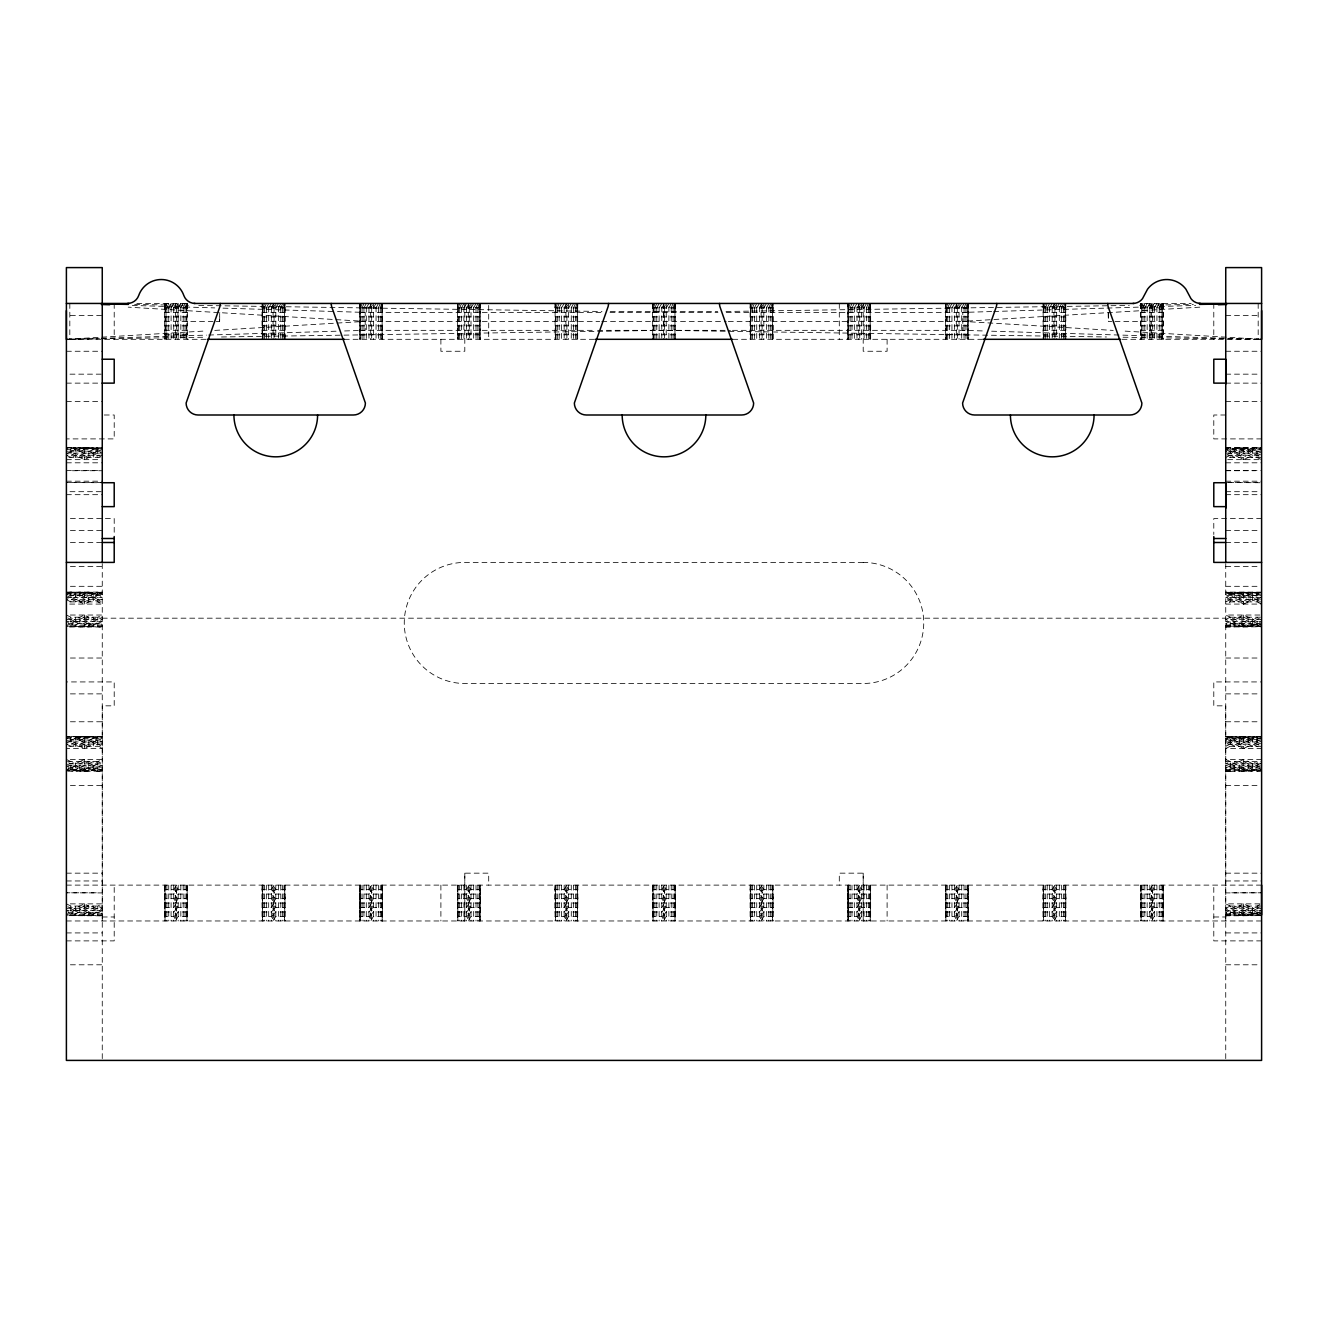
<?xml version="1.0" encoding="UTF-8"?>
<svg xmlns="http://www.w3.org/2000/svg" width="1328" height="1328" viewBox="0 0 1328 1328"><rect width="100%" height="100%" fill="white"/><g stroke="black" fill="none" stroke-linecap="round" stroke-linejoin="round"><path stroke-width="0.75" stroke-dasharray="5 3.75" d="M102.256 920.968L102.256 705.832L114.208 705.832L114.208 681.928L66.4 681.928M464.8 873.16L464.8 920.968L464.8 873.16L488.704 873.16L488.704 885.112M863.2 873.16L863.2 920.968L863.2 873.16L839.296 873.16L839.296 885.112M1225.744 920.968L1225.744 705.832L1213.792 705.832L1213.792 681.928L1261.6 681.928M216.265 321.376L219.635 321.376L219.701 313.408M219.635 321.376L219.784 312.412M187.397 307.93L164.523 307.93L164.689 303.448M187.231 307.93L187.397 303.448L186.916 307.93M285.005 307.93L262.131 307.93L262.297 303.448L262.297 339.304M284.839 307.93L285.005 303.448L285.005 339.304M359.739 303.448L359.739 339.304L359.905 303.448L359.739 307.93L382.613 307.93M382.464 307.93L382.613 303.448L382.613 339.304M479.259 307.93L480.072 303.448L480.055 307.93L457.347 307.93L457.513 303.448L457.513 339.304M577.829 307.93L554.955 307.93L555.121 303.448L555.121 339.304M577.68 307.93L577.829 303.448M675.437 307.93L652.563 307.93L652.729 303.448M675.271 307.93L675.437 303.448M773.045 307.93L750.171 307.93L750.337 303.448L750.337 339.304M772.879 307.93L773.045 303.448L773.045 339.304M847.779 303.448L847.779 339.304L847.928 303.448L847.779 307.93L870.653 307.93M870.487 307.93L870.653 303.448L870.653 339.304M967.299 307.93L968.112 303.448L968.095 307.93L945.387 307.93L945.553 303.448L945.387 339.304M1065.869 307.93L1042.995 307.93L1043.161 303.448L1043.144 339.304M1065.72 307.93L1065.869 303.448M1163.477 307.93L1140.603 307.93L1140.769 303.448M1163.311 307.93L1163.477 303.448L1162.996 307.93M164.523 307.93L165.004 303.448L165.004 339.304M164.523 889.594L165.004 885.112L165.004 920.968L164.523 889.594L173.736 889.594L176.458 891.088L173.736 894.076L164.523 894.076M187.397 898.558L186.916 920.968L186.916 885.112L187.397 898.558L178.184 898.558L175.462 897.064L178.184 894.076L187.397 894.076M262.131 307.93L262.612 303.448L262.612 339.304M284.524 307.93L284.839 304.942M262.131 889.594L262.612 885.112L262.612 920.968L262.131 889.594L271.344 889.594L274.066 891.088L271.344 894.076L262.131 894.076M285.005 898.558L284.524 920.968L284.524 885.112L285.005 898.558L275.792 898.558L273.07 897.064L275.792 894.076L285.005 894.076M382.132 307.93L382.447 304.942M359.739 889.594L360.22 885.112L360.22 920.968L359.739 889.594L368.952 889.594L371.674 891.088L368.952 894.076L359.739 894.076M382.613 898.558L382.132 920.968L382.132 885.112L382.613 898.558L373.4 898.558L370.678 897.064L373.4 894.076L382.613 894.076M457.347 307.93L457.828 303.448L457.828 339.304M479.74 307.93L480.055 304.942M457.347 889.594L457.828 885.112L457.828 920.968L457.347 889.594L466.56 889.594L469.282 891.088L466.56 894.076L457.347 894.076M480.221 898.558L479.74 920.968L479.74 885.112L480.221 898.558L471.008 898.558L468.286 897.064L471.008 894.076L480.221 894.076M554.955 307.93L555.436 303.448L555.436 339.304M577.348 307.93L577.663 304.942M554.955 889.594L555.436 885.112L555.436 920.968L554.955 889.594L564.168 889.594L566.89 891.088L564.168 894.076L554.955 894.076M577.829 898.558L577.348 920.968L577.348 885.112L577.829 898.558L568.616 898.558L565.894 897.064L568.616 894.076L577.829 894.076M652.563 307.93L653.044 303.448L653.044 339.304M674.956 307.93L675.271 304.942M652.563 889.594L653.044 885.112L653.044 920.968L652.563 889.594L661.776 889.594L664.498 891.088L661.776 894.076L652.563 894.076M675.437 898.558L674.956 920.968L674.956 885.112L675.437 898.558L666.224 898.558L663.502 897.064L666.224 894.076L675.437 894.076M750.171 307.93L750.652 303.448L750.652 339.304M772.564 307.93L772.879 304.942M750.171 889.594L750.652 885.112L750.652 920.968L750.171 889.594L759.384 889.594L762.106 891.088L759.384 894.076L750.171 894.076M773.045 898.558L772.564 920.968L772.564 885.112L773.045 898.558L763.832 898.558L761.11 897.064L763.832 894.076L773.045 894.076M870.172 307.93L870.487 304.942M847.779 889.594L848.26 885.112L848.26 920.968L847.779 889.594L856.992 889.594L859.714 891.088L856.992 894.076L847.779 894.076M870.653 898.558L870.172 920.968L870.172 885.112L870.653 898.558L861.44 898.558L858.718 897.064L861.44 894.076L870.653 894.076M945.387 307.93L945.868 303.448L945.868 339.304M967.78 307.93L968.095 304.942M945.387 889.594L945.868 885.112L945.868 920.968L945.387 889.594L954.6 889.594L957.322 891.088L954.6 894.076L945.387 894.076M968.261 898.558L967.78 920.968L967.78 885.112L968.261 898.558L959.048 898.558L956.326 897.064L959.048 894.076L968.261 894.076M1042.995 307.93L1043.476 303.448L1043.476 339.304M1065.388 307.93L1065.703 304.942M1042.995 889.594L1043.476 885.112L1043.476 920.968L1042.995 889.594L1052.208 889.594L1054.93 891.088L1052.208 894.076L1042.995 894.076M1065.869 898.558L1065.388 920.968L1065.388 885.112L1065.869 898.558L1056.656 898.558L1053.934 897.064L1056.656 894.076L1065.869 894.076M1140.603 307.93L1141.084 303.448L1191.166 303.448M1140.603 889.594L1141.084 885.112L1141.084 920.968L1140.603 889.594L1149.816 889.594L1152.538 891.088L1149.816 894.076L1140.603 894.076M1163.477 898.558L1162.996 920.968L1162.996 885.112L1163.477 898.558L1154.264 898.558L1151.542 897.064L1154.264 894.076L1163.477 894.076M164.689 307.93L165.485 303.448L165.485 339.304M186.435 307.93L187.248 303.448M262.28 307.93L263.093 303.448L263.093 339.304M284.043 307.93L284.856 303.448L284.856 339.304M381.651 307.93L382.464 303.448L382.464 339.304M457.496 307.93L458.309 303.448L458.309 339.304M555.121 307.93L555.917 303.448L555.917 339.304M576.867 307.93L577.68 303.448L577.663 339.304M652.712 307.93L653.525 303.448L653.525 339.304M674.475 307.93L675.288 303.448L675.437 339.304M750.337 307.93L751.133 303.448L751.133 339.304M772.083 307.93L772.896 303.448L772.896 339.304M869.691 307.93L870.504 303.448L870.487 339.304M945.536 307.93L946.349 303.448L946.349 339.304M1043.161 307.93L1043.957 303.448L1043.957 339.304M1064.907 307.93L1065.72 303.448L1065.869 339.304M1140.752 307.93L1141.565 303.448L1141.565 339.304M1162.515 307.93L1163.328 303.448M165.485 307.93L166.863 303.448L166.863 339.304M185.057 307.93L186.435 303.448L186.435 339.304M263.093 307.93L264.471 303.448L264.471 339.304M282.665 307.93L284.043 303.448L284.043 339.304M360.701 307.93L362.079 303.448L362.079 339.304M380.273 307.93L381.651 303.448L381.651 339.304M458.309 307.93L459.687 303.448L459.687 339.304M477.881 307.93L479.259 303.448L479.259 339.304M555.917 307.93L557.295 303.448L557.295 339.304M575.489 307.93L576.867 303.448L576.867 339.304M653.525 307.93L654.903 303.448L654.903 339.304M673.097 307.93L674.475 303.448L674.475 339.304M751.133 307.93L752.511 303.448L752.511 339.304M770.705 307.93L772.083 303.448L772.083 339.304M848.741 307.93L850.119 303.448L850.119 339.304M868.313 307.93L869.691 303.448L869.691 339.304M946.349 307.93L947.727 303.448L947.727 339.304M965.921 307.93L967.299 303.448L967.299 339.304M1043.957 307.93L1045.335 303.448L1045.335 339.304M1063.529 307.93L1064.907 303.448L1064.907 339.304M1141.565 307.93L1142.943 303.448L1142.943 339.304M1161.137 307.93L1162.515 303.448L1162.515 339.304M166.863 307.93L168.739 303.448L168.739 339.304M183.181 307.93L185.057 303.448L185.057 339.304M264.471 307.93L266.347 303.448L266.347 339.304M280.789 307.93L282.665 303.448L282.665 339.304M362.079 307.93L363.955 303.448L363.955 339.304M378.397 307.93L380.273 303.448L380.273 339.304M459.687 307.93L461.563 303.448L461.563 339.304M476.005 307.93L477.881 303.448L477.881 339.304M557.295 307.93L559.171 303.448L559.171 339.304M573.613 307.93L575.489 303.448L575.489 339.304M654.903 307.93L656.779 303.448L656.779 339.304M671.221 307.93L673.097 303.448L673.097 339.304M752.511 307.93L754.387 303.448L754.387 339.304M768.829 307.93L770.705 303.448L770.705 339.304M850.119 307.93L851.995 303.448L851.995 339.304M866.437 307.93L868.313 303.448L868.313 339.304M947.727 307.93L949.603 303.448L949.603 339.304M964.045 307.93L965.921 303.448L965.921 339.304M1045.335 307.93L1047.211 303.448L1047.211 339.304M1061.653 307.93L1063.529 303.448L1063.529 339.304M1142.943 307.93L1144.819 303.448L1144.819 339.304M1159.261 307.93L1161.137 303.448L1161.137 339.304M168.739 307.93L171.096 303.448L171.096 339.304M180.84 307.93L183.181 303.448L183.181 339.304M266.347 307.93L268.688 303.448L268.688 339.304M278.448 307.93L280.789 303.448L280.789 339.304M363.955 307.93L366.296 303.448L366.296 339.304M376.056 307.93L378.397 303.448L378.397 339.304M461.563 307.93L463.904 303.448L463.904 339.304M473.664 307.93L476.005 303.448L476.005 339.304M559.171 307.93L561.512 303.448L561.512 339.304M571.272 307.93L573.613 303.448L573.613 339.304M656.779 307.93L659.12 303.448L659.12 339.304M668.88 307.93L671.221 303.448L671.221 339.304M754.387 307.93L756.728 303.448L756.728 339.304M766.488 307.93L768.829 303.448L768.829 339.304M851.995 307.93L854.336 303.448L854.336 339.304M864.096 307.93L866.437 303.448L866.437 339.304M949.603 307.93L951.944 303.448L951.944 339.304M961.704 307.93L964.045 303.448L964.045 339.304M1047.211 307.93L1049.552 303.448L1049.552 339.304M1059.312 307.93L1061.653 303.448L1061.653 339.304M1144.819 307.93L1147.16 303.448L1147.16 339.304M1156.92 307.93L1159.261 303.448L1159.261 339.304M171.08 307.93L173.736 303.448L173.736 339.304M178.184 307.93L180.84 303.448L180.84 339.304M268.688 307.93L271.344 303.448L271.344 339.304M275.792 307.93L278.448 303.448L278.448 339.304M366.296 307.93L368.952 303.448L368.952 339.304M373.4 307.93L376.056 303.448L376.056 339.304M463.904 307.93L466.56 303.448L466.56 339.304M471.008 307.93L473.664 303.448L473.664 339.304M561.512 307.93L564.168 303.448L564.168 339.304M568.616 307.93L571.272 303.448L571.272 339.304M659.12 307.93L661.776 303.448L661.776 339.304M666.224 307.93L668.88 303.448L668.88 339.304M756.728 307.93L759.384 303.448L759.384 339.304M763.832 307.93L766.488 303.448L766.488 339.304M854.336 307.93L856.992 303.448L856.992 339.304M861.44 307.93L864.096 303.448L864.096 339.304M951.944 307.93L954.6 303.448L954.6 339.304M959.048 307.93L961.704 303.448L961.704 339.304M1049.552 307.93L1052.208 303.448L1052.208 339.304M1056.656 307.93L1059.312 303.448L1059.312 339.304M1147.16 307.93L1149.816 303.448L1149.816 339.304M1154.264 307.93L1156.92 303.448L1156.92 339.304M173.736 307.93L176.458 303.448L176.458 339.304M175.462 307.93L178.184 303.448L178.184 339.304M271.344 307.93L274.066 303.448L274.066 339.304M273.07 307.93L274.896 304.942M368.952 307.93L371.674 303.448L371.674 339.304M370.678 307.93L372.504 304.942M466.56 307.93L469.282 303.448L469.282 339.304M468.286 307.93L470.112 304.942M173.736 889.594L176.458 885.112L176.458 920.968L173.736 916.486L164.523 916.486M178.184 898.558L175.462 903.04L178.184 907.522L187.397 907.522M164.523 907.522L173.736 907.522L176.458 903.04L173.736 898.558L164.523 898.558M187.397 916.486L178.184 916.486L175.462 920.968L175.462 885.112L178.184 889.594L187.397 889.594M564.168 307.93L566.89 303.448L566.89 339.304M565.894 307.93L567.72 304.942M271.344 889.594L274.066 885.112L274.066 920.968L271.344 916.486L262.131 916.486M275.792 898.558L273.07 903.04L275.792 907.522L285.005 907.522M262.131 907.522L271.344 907.522L274.066 903.04L271.344 898.558L262.131 898.558M285.005 916.486L275.792 916.486L273.07 920.968L273.07 885.112L275.792 889.594L285.005 889.594M661.776 307.93L664.498 303.448L664.498 339.304M663.502 307.93L665.328 304.942M368.952 889.594L371.674 885.112L371.674 920.968L368.952 916.486L359.739 916.486M373.4 898.558L370.678 903.04L373.4 907.522L382.613 907.522M359.739 907.522L368.952 907.522L371.674 903.04L368.952 898.558L359.739 898.558M382.613 916.486L373.4 916.486L370.678 920.968L370.678 885.112L373.4 889.594L382.613 889.594M759.384 307.93L762.106 303.448L762.106 339.304M761.11 307.93L762.936 304.942M466.56 889.594L469.282 885.112L469.282 920.968L466.56 916.486L457.347 916.486M471.008 898.558L468.286 903.04L471.008 907.522L480.221 907.522M457.347 907.522L466.56 907.522L469.282 903.04L466.56 898.558L457.347 898.558M480.221 916.486L471.008 916.486L468.286 920.968L468.286 885.112L471.008 889.594L480.221 889.594M856.992 307.93L859.714 303.448L859.714 339.304M858.718 307.93L860.544 304.942M564.168 889.594L566.89 885.112L566.89 920.968L564.168 916.486L554.955 916.486M568.616 898.558L565.894 903.04L568.616 907.522L577.829 907.522M554.955 907.522L564.168 907.522L566.89 903.04L564.168 898.558L554.955 898.558M577.829 916.486L568.616 916.486L565.894 920.968L565.894 885.112L568.616 889.594L577.829 889.594M954.6 307.93L957.322 303.448L957.322 339.304M956.326 307.93L958.152 304.942M661.776 889.594L664.498 885.112L664.498 920.968L661.776 916.486L652.563 916.486M666.224 898.558L663.502 903.04L666.224 907.522L675.437 907.522M652.563 907.522L661.776 907.522L664.498 903.04L661.776 898.558L652.563 898.558M675.437 916.486L666.224 916.486L663.502 920.968L663.502 885.112L666.224 889.594L675.437 889.594M1052.208 307.93L1054.93 303.448L1054.93 339.304M1053.934 307.93L1055.76 304.942M759.384 889.594L762.106 885.112L762.106 920.968L759.384 916.486L750.171 916.486M763.832 898.558L761.11 903.04L763.832 907.522L773.045 907.522M750.171 907.522L759.384 907.522L762.106 903.04L759.384 898.558L750.171 898.558M773.045 916.486L763.832 916.486L761.11 920.968L761.11 885.112L763.832 889.594L773.045 889.594M1149.816 307.93L1152.538 303.448L1152.538 339.304M1151.542 307.93L1154.264 303.448L1154.264 339.304M856.992 889.594L859.714 885.112L859.714 920.968L856.992 916.486L847.779 916.486M861.44 898.558L858.718 903.04L861.44 907.522L870.653 907.522M847.779 907.522L856.992 907.522L859.714 903.04L856.992 898.558L847.779 898.558M870.653 916.486L861.44 916.486L858.718 920.968L858.718 885.112L861.44 889.594L870.653 889.594M954.6 889.594L957.322 885.112L957.322 920.968L954.6 916.486L945.387 916.486M959.048 898.558L956.326 903.04L959.048 907.522L968.261 907.522M945.387 907.522L954.6 907.522L957.322 903.04L954.6 898.558L945.387 898.558M968.261 916.486L959.048 916.486L956.326 920.968L956.326 885.112L959.048 889.594L968.261 889.594M1052.208 889.594L1054.93 885.112L1054.93 920.968L1052.208 916.486L1042.995 916.486M1056.656 898.558L1053.934 903.04L1056.656 907.522L1065.869 907.522M1042.995 907.522L1052.208 907.522L1054.93 903.04L1052.208 898.558L1042.995 898.558M1065.869 916.486L1056.656 916.486L1053.934 920.968L1053.934 885.112L1056.656 889.594L1065.869 889.594M1149.816 889.594L1152.538 885.112L1152.538 920.968L1149.816 916.486L1140.603 916.486M1154.264 898.558L1151.542 903.04L1154.264 907.522L1163.477 907.522M1140.603 907.522L1149.816 907.522L1152.538 903.04L1149.816 898.558L1140.603 898.558M1163.477 916.486L1154.264 916.486L1151.542 920.968L1151.542 885.112L1154.264 889.594L1163.477 889.594M164.523 912.004L173.736 912.004L176.458 909.016L173.736 907.522M187.397 912.004L178.184 912.004L175.462 914.992L178.184 916.486M262.131 912.004L271.344 912.004L274.066 909.016L271.344 907.522M285.005 912.004L275.792 912.004L273.07 914.992L275.792 916.486M359.739 912.004L368.952 912.004L371.674 909.016L368.952 907.522M382.613 912.004L373.4 912.004L370.678 914.992L373.4 916.486M457.347 912.004L466.56 912.004L469.282 909.016L466.56 907.522M480.221 912.004L471.008 912.004L468.286 914.992L471.008 916.486M554.955 912.004L564.168 912.004L566.89 909.016L564.168 907.522M577.829 912.004L568.616 912.004L565.894 914.992L568.616 916.486M652.563 912.004L661.776 912.004L664.498 909.016L661.776 907.522M675.437 912.004L666.224 912.004L663.502 914.992L666.224 916.486M750.171 912.004L759.384 912.004L762.106 909.016L759.384 907.522M773.045 912.004L763.832 912.004L761.11 914.992L763.832 916.486M847.779 912.004L856.992 912.004L859.714 909.016L856.992 907.522M870.653 912.004L861.44 912.004L858.718 914.992L861.44 916.486M945.387 912.004L954.6 912.004L957.322 909.016L954.6 907.522M968.261 912.004L959.048 912.004L956.326 914.992L959.048 916.486M1042.995 912.004L1052.208 912.004L1054.93 909.016L1052.208 907.522M1065.869 912.004L1056.656 912.004L1053.934 914.992L1056.656 916.486M1140.603 912.004L1149.816 912.004L1152.538 909.016L1149.816 907.522M1163.477 912.004L1154.264 912.004L1151.542 914.992L1154.264 916.486M178.184 889.594L175.462 891.088L178.184 894.076M173.736 898.558L176.458 897.064L173.736 894.076M178.184 907.522L175.462 909.016L178.184 912.004M173.736 916.486L176.458 914.992L173.736 912.004M275.792 889.594L273.07 891.088L275.792 894.076M271.344 898.558L274.066 897.064L271.344 894.076M275.792 907.522L273.07 909.016L275.792 912.004M271.344 916.486L274.066 914.992L271.344 912.004M373.4 889.594L370.678 891.088L373.4 894.076M368.952 898.558L371.674 897.064L368.952 894.076M373.4 907.522L370.678 909.016L373.4 912.004M368.952 916.486L371.674 914.992L368.952 912.004M471.008 889.594L468.286 891.088L471.008 894.076M466.56 898.558L469.282 897.064L466.56 894.076M471.008 907.522L468.286 909.016L471.008 912.004M466.56 916.486L469.282 914.992L466.56 912.004M568.616 889.594L565.894 891.088L568.616 894.076M564.168 898.558L566.89 897.064L564.168 894.076M568.616 907.522L565.894 909.016L568.616 912.004M564.168 916.486L566.89 914.992L564.168 912.004M666.224 889.594L663.502 891.088L666.224 894.076M661.776 898.558L664.498 897.064L661.776 894.076M666.224 907.522L663.502 909.016L666.224 912.004M661.776 916.486L664.498 914.992L661.776 912.004M763.832 889.594L761.11 891.088L763.832 894.076M759.384 898.558L762.106 897.064L759.384 894.076M763.832 907.522L761.11 909.016L763.832 912.004M759.384 916.486L762.106 914.992L759.384 912.004M861.44 889.594L858.718 891.088L861.44 894.076M856.992 898.558L859.714 897.064L856.992 894.076M861.44 907.522L858.718 909.016L861.44 912.004M856.992 916.486L859.714 914.992L856.992 912.004M959.048 889.594L956.326 891.088L959.048 894.076M954.6 898.558L957.322 897.064L954.6 894.076M959.048 907.522L956.326 909.016L959.048 912.004M954.6 916.486L957.322 914.992L954.6 912.004M1056.656 889.594L1053.934 891.088L1056.656 894.076M1052.208 898.558L1054.93 897.064L1052.208 894.076M1056.656 907.522L1053.934 909.016L1056.656 912.004M1052.208 916.486L1054.93 914.992L1052.208 912.004M1154.264 889.594L1151.542 891.088L1154.264 894.076M1149.816 898.558L1152.538 897.064L1149.816 894.076M1154.264 907.522L1151.542 909.016L1154.264 912.004M1149.816 916.486L1152.538 914.992L1149.816 912.004M88.81 457.479L88.81 447.901L79.846 447.901L79.846 457.479L84.328 459.654L97.774 453.114L102.256 455.255L66.4 455.255L70.882 457.479L88.81 449.661M79.846 457.479L97.774 449.661L102.256 451.205L66.4 451.205L70.882 453.114L79.846 449.661M84.328 457.479L97.774 451.205L102.256 453.114L66.4 453.114L70.882 455.255L84.328 449.661M88.81 601.899L88.81 592.321L79.846 592.321L79.846 601.899L84.328 604.074L97.774 597.534L102.256 599.675L66.4 599.675L70.882 601.899L88.81 594.081L102.256 592.122L66.4 592.122L102.256 592.321M79.846 601.899L97.774 594.081L102.256 595.625L66.4 595.625L70.882 597.534L88.81 592.321M84.328 601.899L97.774 595.625L102.256 597.534L66.4 597.534L70.882 599.675L84.328 594.081L93.292 592.321L93.292 601.899L97.774 599.675L102.256 601.899L66.4 601.899M79.846 617.205L79.846 626.783L88.81 626.783L88.81 617.205L84.328 615.03L70.882 621.57L66.4 619.429L102.256 619.429L97.774 617.205L79.846 625.04M84.328 617.205L70.882 623.479L66.4 621.57L102.256 621.57L97.774 619.429L84.328 625.04M88.81 617.205L70.882 625.04L66.4 623.479L102.256 623.479L97.774 621.57L88.81 625.04M88.81 746.319L88.81 736.741L79.846 736.741L79.846 746.319L84.328 748.494L97.774 741.954L102.256 744.095L66.4 744.095L70.882 746.319L88.81 738.501M79.846 746.319L97.774 738.501L102.256 740.045L66.4 740.045L70.882 741.954L79.846 738.501M84.328 746.319L97.774 740.045L102.256 741.954L66.4 741.954L70.882 744.095L84.328 738.501M79.846 761.625L70.882 765.99L66.4 763.849L102.256 763.849L97.774 761.625C88.013 766.19 77.572 772.614 66.4 770.572L102.256 770.572L97.774 769.46L88.81 771.203L79.846 771.203L79.846 761.625L84.328 759.45L88.81 761.625L88.81 771.203M84.328 761.625L70.882 767.899L66.4 765.99L102.256 765.99L97.774 763.849L84.328 769.46L75.364 771.203L75.364 761.625L70.882 763.849L66.4 761.625L102.256 761.625M88.81 761.625L70.882 769.46L66.4 767.899L102.256 767.899L97.774 765.99L79.846 771.203M79.846 906.045L79.846 915.623L88.81 915.623L88.81 906.045L84.328 903.87L70.882 910.41L66.4 908.269L102.256 908.269L97.774 906.045L79.846 913.88M84.328 906.045L70.882 912.319L66.4 910.41L102.256 910.41L97.774 908.269L84.328 913.88M88.81 906.045L70.882 913.88L66.4 912.319L102.256 912.319L97.774 910.41L88.81 913.88M1243.672 459.654L1248.154 457.479L1248.154 447.901L1239.19 447.901L1239.19 457.479L1243.672 459.654L1243.672 447.702M1243.672 604.074L1248.154 601.899L1248.154 592.321L1239.19 592.321L1239.19 601.899L1243.672 604.074L1243.672 592.122M1248.154 617.205L1248.154 626.783L1239.19 626.783L1239.19 617.205L1243.672 615.03L1257.118 621.57L1261.6 619.429L1225.744 619.429L1230.226 617.205L1243.672 623.479L1257.118 626.783L1257.118 617.205M1243.672 748.494L1248.154 746.319L1248.154 736.741L1239.19 736.741L1239.19 746.319L1243.672 748.494L1243.672 736.542M1239.19 761.625L1243.672 759.45L1261.6 767.899L1257.118 769.46L1239.19 761.625L1239.19 771.203L1248.154 771.203L1248.154 761.625M1248.154 906.045L1248.154 915.623L1239.19 915.623L1239.19 906.045L1243.672 903.87L1257.118 910.41L1261.6 908.269L1225.744 908.269L1230.226 906.045L1248.154 913.88L1261.6 915.822M1243.672 617.205L1257.118 623.479L1261.6 621.57L1225.744 621.57L1230.226 619.429L1243.672 625.04L1252.636 626.783L1252.636 617.205L1257.118 619.429L1261.6 617.205L1225.744 617.205M1243.672 906.045L1257.118 912.319L1261.6 910.41L1225.744 910.41L1230.226 908.269L1243.672 913.88L1252.636 915.623L1252.636 906.045L1257.118 908.269L1261.6 906.045L1225.744 906.045M75.364 449.661L70.882 451.205L66.4 449.661L102.256 449.661M93.292 449.661L75.364 457.479L75.364 447.901L66.4 447.901M75.364 625.04L93.292 617.205L93.292 626.783L102.256 626.783M93.292 625.04L97.774 623.479L102.256 625.04L66.4 625.04M75.364 738.501L70.882 740.045L66.4 738.501L102.256 738.501M93.292 738.501L75.364 746.319L75.364 736.741L66.4 736.741M1243.672 447.901L1257.118 451.205L1261.6 449.661L1225.744 449.661L1230.226 448.549L1234.708 449.661L1252.636 457.479L1252.636 447.901L1257.118 448.549M75.364 913.88L93.292 906.045L93.292 915.623L102.256 915.623M93.292 913.88L97.774 912.319L102.256 913.88L66.4 913.88M1243.672 736.741L1257.118 740.045L1261.6 738.501L1225.744 738.501L1230.226 737.389L1234.708 738.501L1252.636 746.319L1252.636 736.741L1261.6 736.741L1225.744 736.741M75.364 448.549L79.846 447.901M79.846 448.549L84.328 447.901M84.328 448.549L88.81 447.901M88.81 448.549L93.292 447.901L93.292 457.479L97.774 455.255L102.256 457.479L66.4 457.479M93.292 448.549L102.256 448.549L66.4 448.549M79.846 592.321L70.882 594.081L66.4 592.969L102.256 592.969L97.774 592.321L97.774 601.899L102.256 604.074L66.4 604.074M84.328 592.321L70.882 595.625L66.4 594.081L102.256 594.081L97.774 592.969L93.292 594.081L75.364 601.899L75.364 592.321L66.4 592.321M1227.703 459.654L1261.6 459.654C1250.279 454.657 1238.675 446.391 1225.744 448.549L1261.6 448.549L1257.118 449.661L1248.154 447.901M102.256 626.152L66.4 626.152L75.364 626.152M79.846 626.152L75.364 626.783L75.364 617.205L70.882 619.429L66.4 617.205M79.846 626.783L84.328 626.152M84.328 626.783L88.81 626.152M88.81 626.783L93.292 626.152M75.364 737.389L79.846 736.741M79.846 737.389L84.328 736.741M84.328 737.389L88.81 736.741M88.81 737.389L93.292 736.741L93.292 746.319L97.774 744.095L102.256 746.319L66.4 746.319M93.292 737.389L102.256 736.542L66.4 736.542L102.256 736.741M84.328 771.203L97.774 767.899L102.256 769.46L66.4 769.46L70.882 770.572L75.364 769.46L93.292 761.625L93.292 771.203L102.256 771.203L66.4 771.203M1225.744 626.783L1234.708 626.783L1234.708 617.205L1248.154 623.479L1261.6 626.783L1225.744 626.982L1230.226 626.783L1230.226 617.205L1225.744 615.03L1261.6 615.03M102.256 914.992L66.4 914.992L75.364 914.992M79.846 914.992L75.364 915.623L75.364 906.045L70.882 908.269L66.4 906.045M79.846 915.623L84.328 914.992M84.328 915.623L88.81 914.992M88.81 915.623L93.292 914.992M1225.744 771.203L1234.708 771.203L1234.708 761.625L1252.636 769.46L1257.118 770.572L1261.6 769.46L1225.744 769.46L1230.226 767.899L1243.672 771.203M1261.6 759.45L1225.744 759.45C1237.065 764.463 1248.669 772.73 1261.6 770.572L1225.744 770.572L1230.226 769.46L1239.19 771.203M1225.744 915.623L1234.708 915.623L1234.708 906.045L1248.154 912.319L1261.6 915.623L1225.744 915.822L1230.226 915.623L1230.226 906.045L1225.744 903.87L1261.6 903.87L1257.118 906.045L1257.118 915.623M205.956 339.304L66.4 339.304L206.521 330.904M214.771 330.406L365.2 321.376L128.218 307.15M1199.782 307.15L962.8 321.376L1113.229 330.406M70.517 339.188L99.368 338.308M101.426 338.258L206.521 335.104M208.596 335.038L336.349 331.203M344.599 330.954L365.2 330.34L365.2 312.412L336.349 311.549M991.651 311.549L962.8 312.412L962.8 330.34L983.401 330.954M993.709 311.482L1104.996 308.146M1107.054 308.079L1195.665 305.423M610.233 311.599L717.767 311.599M726.034 311.482L1129.265 305.44M1139.607 305.274L1193.357 304.477M66.4 339.304L204.944 337.229M221.494 336.98L664 330.34L1106.506 336.98M136.834 303.448L186.916 303.448L186.916 339.304M164.523 312.412L187.397 312.412M262.131 312.412L285.005 312.412M359.739 312.412L601.75 312.412M610.05 312.412L717.95 312.412M726.25 312.412L968.261 312.412M1042.995 312.412L1065.869 312.412M1140.603 312.412L1163.477 312.412M70.384 315.4L102.256 315.4M1225.744 315.4L1257.616 315.4M164.523 316.894L187.397 316.894M262.131 316.894L285.005 316.894M359.739 316.894L382.613 316.894M457.347 316.894L480.221 316.894M554.955 316.894L577.829 316.894M652.563 316.894L675.437 316.894M750.171 316.894L773.045 316.894M847.779 316.894L870.653 316.894M945.387 316.894L968.261 316.894M1042.995 316.894L1065.869 316.894M1140.603 316.894L1163.477 316.894M164.523 321.376L212.978 321.376M262.131 321.376L285.005 321.376M359.739 321.376L599.675 321.376M601.75 321.376L726.25 321.376M728.325 321.376L968.261 321.376M1042.995 321.376L1065.869 321.376M1108.216 312.412L1108.365 321.376L1111.735 321.376M1115.022 321.376L1163.477 321.376M164.523 325.858L187.397 325.858M262.131 325.858L285.005 325.858M359.739 325.858L382.613 325.858M457.347 325.858L480.221 325.858M554.955 325.858L577.829 325.858M652.563 325.858L675.437 325.858M750.171 325.858L773.045 325.858M847.779 325.858L870.653 325.858M945.387 325.858L968.261 325.858M1042.995 325.858L1065.869 325.858M1140.603 325.858L1163.477 325.858M164.523 330.34L187.397 330.34M262.131 330.34L285.005 330.34M359.739 330.34L595.525 330.34M597.6 330.34L730.4 330.34M732.475 330.34L968.261 330.34M1042.995 330.34L1065.869 330.34M1140.603 330.34L1163.477 330.34M164.523 334.822L187.397 334.822M262.131 334.822L285.005 334.822M359.739 334.822L382.613 334.822M457.347 334.822L480.221 334.822M554.955 334.822L577.829 334.822M652.563 334.822L675.437 334.822M750.171 334.822L773.045 334.822M847.779 334.822L870.653 334.822M945.387 334.822L968.261 334.822M1042.995 334.822L1065.869 334.822M1140.603 334.822L1163.477 334.822M344.317 339.304L595.259 339.304M732.741 339.304L982.089 339.304M1122.044 339.304L1261.6 339.304L1121.479 330.904M66.4 351.256L102.256 351.256M1225.744 351.256L1261.6 351.256M69.986 374.164L102.256 374.164M1225.744 374.164L1258.014 374.164M66.4 383.128L102.256 383.128M1225.744 383.128L1261.6 383.128M66.4 401.504L102.256 401.504M1225.744 401.504L1261.6 401.504M104.248 415L114.208 415L114.208 438.904L66.4 438.904M1225.744 415L1213.792 415L1213.792 438.904L1261.6 438.904M70.318 447.702L102.256 447.702M1225.744 447.702L1261.6 447.702L1257.118 447.901L1257.118 457.479M66.4 447.702L102.256 447.901M1225.744 447.901L1261.6 447.901M1261.6 451.205L1225.744 451.205L1230.226 449.661L1248.154 457.479M66.4 459.654L100.297 459.654M66.4 462.808L102.256 462.808M1225.744 462.808L1261.6 462.808M66.4 470.61L100.297 470.61M1225.744 470.61L1261.6 470.61M72.376 470.726L102.256 470.726M1225.744 470.726L1255.624 470.726M66.4 481.184L102.256 481.184M1225.744 481.184L1261.6 481.184M1257.682 482.562L1225.744 482.562L1261.6 482.728M69.986 491.692L102.256 491.692M1225.744 491.692L1258.014 491.692M66.4 494.68L102.256 494.68M1225.744 494.68L1261.6 494.68M70.384 518.584L114.208 518.584L114.208 534.52M1261.6 518.584L1213.792 518.584L1213.792 534.52M70.384 530.536L102.256 530.536M1225.744 530.536L1257.616 530.536M70.384 542.488L102.256 542.488M1225.744 542.488L1257.616 542.488M70.384 566.392L102.256 566.392M1225.744 566.392L1257.616 566.392M70.384 586.312L102.256 586.312M1225.744 586.312L1257.616 586.312M1261.6 592.122L1225.744 592.122L1239.19 594.081L1261.6 604.074L1225.744 604.074L1230.226 601.899L1230.226 592.321L1225.744 592.969L1261.6 592.969L1257.118 592.321L1257.118 601.899M1225.744 592.321L1261.6 592.321M70.318 615.03L102.256 615.03L97.774 617.205L97.774 626.783L102.256 626.982L66.4 626.982M66.4 615.03L70.882 617.205L102.256 617.205M102.256 618.184L1225.744 618.184M1261.6 623.479L1225.744 623.479L1230.226 621.57L1248.154 626.783M70.384 658.024L102.256 658.024M1225.744 658.024L1257.616 658.024M70.384 693.88L102.256 693.88M1225.744 693.88L1257.616 693.88M70.384 721.768L102.256 721.768M1225.744 721.768L1257.616 721.768M66.4 737.389L102.256 737.389L97.774 736.741L97.774 746.319L102.256 748.494L66.4 748.494M1261.6 740.045L1225.744 740.045L1230.226 738.501L1248.154 746.319M70.318 759.45L102.256 759.45L97.774 761.625L97.774 771.203L102.256 771.402M1225.744 761.608L1261.6 761.625M1261.6 767.899L1225.744 767.899L1230.226 765.99L1248.154 771.203M1261.6 771.203L1225.744 771.402L1230.226 771.203L1230.226 761.625L1225.744 763.849L1261.6 763.849L1257.118 761.625L1257.118 771.203M70.384 785.512L102.256 785.512M1225.744 785.512L1257.616 785.512M66.4 873.16L102.256 873.16M1225.744 873.16L1261.6 873.16M66.4 880.962L102.256 880.962M1225.744 880.962L1261.6 880.962M66.4 885.112L1261.6 885.112M96.28 892.798L66.4 892.798L102.256 892.914M1231.72 892.798L1261.6 892.798L1225.744 892.914M164.523 903.04L187.397 903.04M262.131 903.04L285.005 903.04M359.739 903.04L382.613 903.04M457.347 903.04L480.221 903.04M554.955 903.04L577.829 903.04M652.563 903.04L675.437 903.04M750.171 903.04L773.045 903.04M847.779 903.04L870.653 903.04M945.387 903.04L968.261 903.04M1042.995 903.04L1065.869 903.04M1140.603 903.04L1163.477 903.04M70.318 903.87L102.256 903.87L97.774 906.045L97.774 915.623L102.256 915.822L66.4 915.623M66.4 903.87L70.882 906.045L102.256 906.045M1261.6 912.319L1225.744 912.319L1230.226 910.41L1248.154 915.623M102.256 916.984L114.208 916.984M1213.792 916.984L1225.744 916.984M66.4 920.968L1261.6 920.968M66.4 932.92L102.256 932.92M1225.744 932.92L1261.6 932.92M66.4 940.888L114.208 940.888L114.208 885.112M1261.6 940.888L1213.792 940.888L1213.792 885.112M70.384 964.792L102.256 964.792M1225.744 964.792L1257.616 964.792M134.643 304.477L188.41 305.274M198.735 305.44L601.966 311.482M1123.056 337.229L1261.6 339.304M132.335 305.423L214.771 307.897M223.021 308.146L334.291 311.482M991.651 331.203L1257.483 339.188M1239.19 447.901L1248.154 449.661L1261.6 455.255L1225.744 455.255L1230.226 453.114L1239.19 457.479M1248.154 592.321L1261.6 595.625L1225.744 595.625L1230.226 594.081L1248.154 601.899M1243.672 592.321L1261.6 597.534L1225.744 597.534L1230.226 595.625L1243.672 601.899M1239.19 592.321L1248.154 594.081L1261.6 599.675L1225.744 599.675L1230.226 597.534L1239.19 601.899M1243.672 626.783L1230.226 623.479L1225.744 625.04L1261.6 625.04L1257.118 623.479M1239.19 626.783L1230.226 625.04L1225.744 626.152L1261.6 626.152L1252.636 623.479L1239.19 617.205M1248.154 736.741L1257.118 738.501L1261.6 737.389L1225.744 737.389C1238.675 735.231 1250.279 743.497 1261.6 748.494L1225.744 748.494L1230.226 746.319L1230.226 736.741L1225.744 736.542L1261.6 736.542L1257.118 736.741L1257.118 746.319M1239.19 736.741L1248.154 738.501L1261.6 744.095L1225.744 744.095L1230.226 741.954L1239.19 746.319M1243.672 915.623L1230.226 912.319L1225.744 913.88L1261.6 913.88L1257.118 912.319M1239.19 915.623L1230.226 913.88L1225.744 914.992L1261.6 914.992L1252.636 912.319L1239.19 906.045M1257.118 451.205L1261.6 453.114L1225.744 453.114L1230.226 451.205L1243.672 457.479M1257.118 740.045L1261.6 741.954L1225.744 741.954L1230.226 740.045L1243.672 746.319M1257.118 767.899L1243.672 761.625M66.4 759.45L70.882 761.625L70.882 771.203M1150.247 325.858L1150.895 330.34L1150.895 325.858M1108.299 313.408L1108.365 321.376M1258.18 303.448L1258.18 339.304M1243.672 615.03L1243.672 626.982M1243.672 759.45L1243.672 771.402M1243.672 903.87L1243.672 915.822M1230.226 447.901L1230.226 457.479M1225.744 563.62L1225.744 1060.408M1213.792 303.448L1213.792 339.304M1163.477 303.448L1163.311 339.304M1163.477 885.112L1163.477 920.968M1162.996 303.448L1162.996 339.304M1162.515 885.112L1162.515 920.968M1162 303.448L1162 339.304M1161.137 885.112L1161.137 920.968M1159.261 885.112L1159.261 920.968M1156.92 885.112L1156.92 920.968M1154.264 885.112L1154.264 920.968M1151.542 303.448L1151.542 339.304M1150.048 303.448L1150.048 339.304M1149.816 885.112L1149.816 920.968M1147.16 885.112L1147.16 920.968M1144.819 885.112L1144.819 920.968M1142.943 885.112L1142.943 920.968M1141.565 885.112L1141.565 920.968M1141.084 303.448L1141.084 339.304M1140.603 303.448L1140.603 339.304M1140.769 885.112L1140.603 920.968M1065.869 885.112L1065.869 920.968M1065.388 303.448L1065.388 339.304M1064.907 885.112L1064.907 920.968M1063.529 885.112L1063.529 920.968M1061.653 885.112L1061.653 920.968M1059.312 885.112L1059.312 920.968M1056.656 303.448L1056.656 339.304M1056.656 885.112L1056.656 920.968M1053.934 303.448L1053.934 339.304M1052.208 885.112L1052.208 920.968M1049.552 885.112L1049.552 920.968M1047.211 885.112L1047.211 920.968M1045.335 885.112L1045.335 920.968M1043.957 885.112L1043.957 920.968M1043.161 885.112L1042.995 920.968M967.78 303.448L967.78 339.304M967.299 885.112L967.299 920.968M965.921 885.112L965.921 920.968M964.045 885.112L964.045 920.968M961.704 885.112L961.704 920.968M959.048 303.448L959.048 339.304M959.048 885.112L959.048 920.968M956.326 303.448L956.326 339.304M954.6 885.112L954.6 920.968M951.944 885.112L951.944 920.968M949.603 885.112L949.603 920.968M947.727 885.112L947.727 920.968M946.349 885.112L946.349 920.968M945.387 885.112L945.553 920.968M887.104 339.304L887.104 351.256L863.2 351.256L863.2 303.448M887.104 885.112L887.104 920.968M870.653 885.112L870.653 920.968M870.504 885.112L870.504 920.968M870.172 303.448L870.172 339.304M869.691 885.112L869.691 920.968M868.313 885.112L868.313 920.968M866.437 885.112L866.437 920.968M864.096 885.112L864.096 920.968M861.44 303.448L861.44 339.304M861.44 885.112L861.44 920.968M858.718 303.448L858.718 339.304M856.992 885.112L856.992 920.968M854.336 885.112L854.336 920.968M851.995 885.112L851.995 920.968M850.119 885.112L850.119 920.968M848.741 339.304L848.26 303.448L848.26 339.304M848.741 885.112L848.741 920.968M839.296 303.448L839.296 339.304M773.045 885.112L773.045 920.968M772.896 885.112L772.896 920.968M772.564 303.448L772.564 339.304M772.083 885.112L772.083 920.968M770.705 885.112L770.705 920.968M768.829 885.112L768.829 920.968M766.488 885.112L766.488 920.968M763.832 303.448L763.832 339.304M763.832 885.112L763.832 920.968M761.11 303.448L761.11 339.304M759.384 885.112L759.384 920.968M756.728 885.112L756.728 920.968M754.387 885.112L754.387 920.968M752.511 885.112L752.511 920.968M751.133 885.112L751.133 920.968M750.337 885.112L750.337 920.968M750.171 303.448L750.171 339.304M750.171 885.112L750.171 920.968M675.288 885.112L675.288 920.968M674.956 303.448L674.956 339.304M674.475 885.112L674.475 920.968M673.097 885.112L673.097 920.968M671.221 885.112L671.221 920.968M668.88 885.112L668.88 920.968M666.224 303.448L666.224 339.304M666.224 885.112L666.224 920.968M664 312.412L664 330.34M663.502 303.448L663.502 339.304M661.776 885.112L661.776 920.968M659.12 885.112L659.12 920.968M656.779 885.112L656.779 920.968M654.903 885.112L654.903 920.968M653.525 885.112L653.525 920.968M652.563 303.448L652.729 339.304M652.563 885.112L652.729 920.968M577.829 885.112L577.68 920.968M577.348 303.448L577.348 339.304M576.867 885.112L576.867 920.968M575.489 885.112L575.489 920.968M573.613 885.112L573.613 920.968M571.272 885.112L571.272 920.968M568.616 303.448L568.616 339.304M568.616 885.112L568.616 920.968M565.894 303.448L565.894 339.304M564.168 885.112L564.168 920.968M561.512 885.112L561.512 920.968M559.171 885.112L559.171 920.968M557.295 885.112L557.295 920.968M555.917 885.112L555.917 920.968M554.955 885.112L555.121 920.968M488.704 305.44L488.704 339.304M479.74 303.448L479.74 339.304M479.259 885.112L479.259 920.968M477.881 885.112L477.881 920.968M476.005 885.112L476.005 920.968M473.664 885.112L473.664 920.968M471.008 303.448L471.008 339.304M471.008 885.112L471.008 920.968M468.286 303.448L468.286 339.304M466.56 885.112L466.56 920.968M464.8 303.448L464.8 351.256L440.896 351.256L440.896 339.304M463.904 885.112L463.904 920.968M461.563 885.112L461.563 920.968M459.687 885.112L459.687 920.968M458.309 885.112L458.309 920.968M457.347 885.112L457.513 920.968M440.896 885.112L440.896 920.968M382.613 885.112L382.613 920.968M382.464 885.112L382.464 920.968M382.132 303.448L382.132 339.304M381.651 885.112L381.651 920.968M380.273 885.112L380.273 920.968M378.397 885.112L378.397 920.968M376.056 885.112L376.056 920.968M373.4 303.448L373.4 339.304M373.4 885.112L373.4 920.968M370.678 303.448L370.678 339.304M368.952 885.112L368.952 920.968M366.296 885.112L366.296 920.968M363.955 885.112L363.955 920.968M362.079 885.112L362.079 920.968M360.701 339.304L360.22 303.448L360.22 339.304M360.701 885.112L360.701 920.968M285.005 885.112L285.005 920.968M284.856 885.112L284.856 920.968M284.524 303.448L284.524 339.304M284.043 885.112L284.043 920.968M282.665 885.112L282.665 920.968M280.789 885.112L280.789 920.968M278.448 885.112L278.448 920.968M275.792 303.448L275.792 339.304M275.792 885.112L275.792 920.968M273.07 303.448L273.07 339.304M271.344 885.112L271.344 920.968M268.688 885.112L268.688 920.968M266.347 885.112L266.347 920.968M264.471 885.112L264.471 920.968M263.093 885.112L263.093 920.968M262.297 885.112L262.297 920.968M262.131 303.448L262.131 339.304M262.131 885.112L262.131 920.968M187.397 303.448L187.231 339.304M187.397 885.112L187.397 920.968M186.435 885.112L186.435 920.968M185.057 885.112L185.057 920.968M183.181 885.112L183.181 920.968M180.84 885.112L180.84 920.968M178.184 885.112L178.184 920.968M177.952 303.448L177.952 339.304M175.462 303.448L175.462 339.304M173.736 885.112L173.736 920.968M171.08 885.112L171.08 920.968M168.739 885.112L168.739 920.968M166.863 885.112L166.863 920.968M166 303.448L166 339.304M165.485 885.112L165.485 920.968M164.523 303.448L164.689 339.304M164.689 885.112L164.689 920.968M114.208 303.448L114.208 339.304M102.256 563.62L102.256 1060.408M97.774 447.901L97.774 457.479M84.328 447.702L84.328 459.654M84.328 592.122L84.328 604.074M84.328 615.03L84.328 626.982M84.328 736.542L84.328 748.494M84.328 759.45L84.328 771.402M84.328 903.87L84.328 915.822M70.882 447.901L70.882 457.479M70.882 592.321L70.882 601.899M70.882 617.205L70.882 626.783M70.882 736.741L70.882 746.319M70.882 906.045L70.882 915.623M69.82 303.448L69.82 339.304M1230.226 455.255L1225.744 457.479L1261.6 457.479L1248.154 451.205L1234.708 447.901L1234.708 457.479L1230.226 455.255M1230.226 599.675L1225.744 601.899L1261.6 601.899L1248.154 595.625L1234.708 592.321L1234.708 601.899L1230.226 599.675M1230.226 744.095L1225.744 746.319L1261.6 746.319L1248.154 740.045L1234.708 736.741L1234.708 746.319L1230.226 744.095M1230.226 763.849L1225.744 765.99L1261.6 765.99L1252.636 761.625L1252.636 771.203L1243.672 769.46L1230.226 763.849M1230.226 592.969L1225.744 594.081L1261.6 594.081L1252.636 592.321L1252.636 601.899L1239.19 595.625L1230.226 592.969M102.256 482.562L66.4 482.562L102.256 482.728M863.2 562.408L464.8 562.408A60.54 60.54 0 0 0 404.26 622.948A60.54 60.54 0 0 0 464.8 683.488L863.2 683.488A60.54 60.54 0 0 0 923.74 622.948A60.54 60.54 0 0 0 863.2 562.408M968.261 339.304L968.261 303.448L968.095 339.304M968.261 920.968L968.261 885.112L968.112 920.968M847.945 920.968L847.945 885.112L847.779 920.968M480.221 339.304L480.221 303.448L480.072 339.304M480.221 920.968L480.221 885.112L480.072 920.968M359.905 920.968L359.905 885.112L359.739 920.968"/><path stroke-width="1.5" d="M66.4 310.619L66.4 339.304L67.263 339.304M1225.744 508.242L1225.744 483.409M1225.744 384.058L1225.744 359.224L1213.792 359.224L1213.792 383.128L1225.744 383.128M1261.6 914.992L1261.6 885.112M1261.6 310.619L1261.6 339.304L1260.737 339.304M1218.324 304.743L1226.574 304.494M1199.566 304.378L1226.441 303.979M66.4 303.448L129.165 303.448M193.954 303.448L1134.046 303.448M1198.835 303.448L1261.6 303.448M207.434 339.304L344.45 339.304M595.259 339.304L732.475 339.304M983.085 339.304L1120.5 339.304M102.256 359.224L114.208 359.224L114.208 383.128L102.256 383.128M102.256 482.728L114.208 482.728L114.208 506.632L102.256 506.632M1225.744 482.728L1213.792 482.728L1213.792 506.632L1225.744 506.632M102.256 538.504L114.208 538.504M1213.792 538.504L1225.744 538.504M102.256 542.488L114.208 542.488M1213.792 542.488L1225.744 542.488M66.4 562.408L114.208 562.408L114.208 536.512M1261.6 562.408L1213.792 562.408L1213.792 536.512M101.559 303.979L128.434 304.378M101.426 304.494L109.676 304.743M1225.744 562.408L1225.744 267.592L1261.6 267.592L1261.6 1060.408L66.4 1060.408L66.4 267.592L102.256 267.592L102.256 562.408M127.471 303.448A11.952 11.952 0 0 0 138.726 295.48A23.904 23.904 0 0 1 183.812 295.48A11.952 11.952 0 0 0 195.083 303.448M220.282 303.448A11.952 11.952 0 0 1 219.784 306.868L186.119 403.048A11.952 11.952 0 0 0 198.071 415L353.447 415A11.952 11.952 0 0 0 365.399 403.048L331.734 306.868A11.952 11.952 0 0 1 331.236 303.448M608.523 303.448A11.952 11.952 0 0 1 608.025 306.868L574.36 403.048A11.952 11.952 0 0 0 586.312 415L741.688 415A11.952 11.952 0 0 0 753.64 403.048L719.975 306.868A11.952 11.952 0 0 1 719.477 303.448M1200.529 303.448A11.952 11.952 0 0 1 1190.95 298.634L1185.904 289.172A23.904 23.904 0 0 0 1147.558 289.172L1142.512 298.634A11.952 11.952 0 0 1 1132.933 303.448M1107.718 303.448A11.952 11.952 0 0 0 1108.216 306.868L1141.881 403.048A11.952 11.952 0 0 1 1129.929 415L974.553 415A11.952 11.952 0 0 1 962.601 403.048L996.266 306.868A11.952 11.952 0 0 0 996.764 303.448M1094.073 415A41.832 41.832 0 0 1 1052.241 456.832A41.832 41.832 0 0 1 1010.409 415M705.832 415A41.832 41.832 0 0 1 664 456.832A41.832 41.832 0 0 1 622.168 415M317.591 415A41.832 41.832 0 0 1 275.759 456.832A41.832 41.832 0 0 1 233.927 415"/></g></svg>
